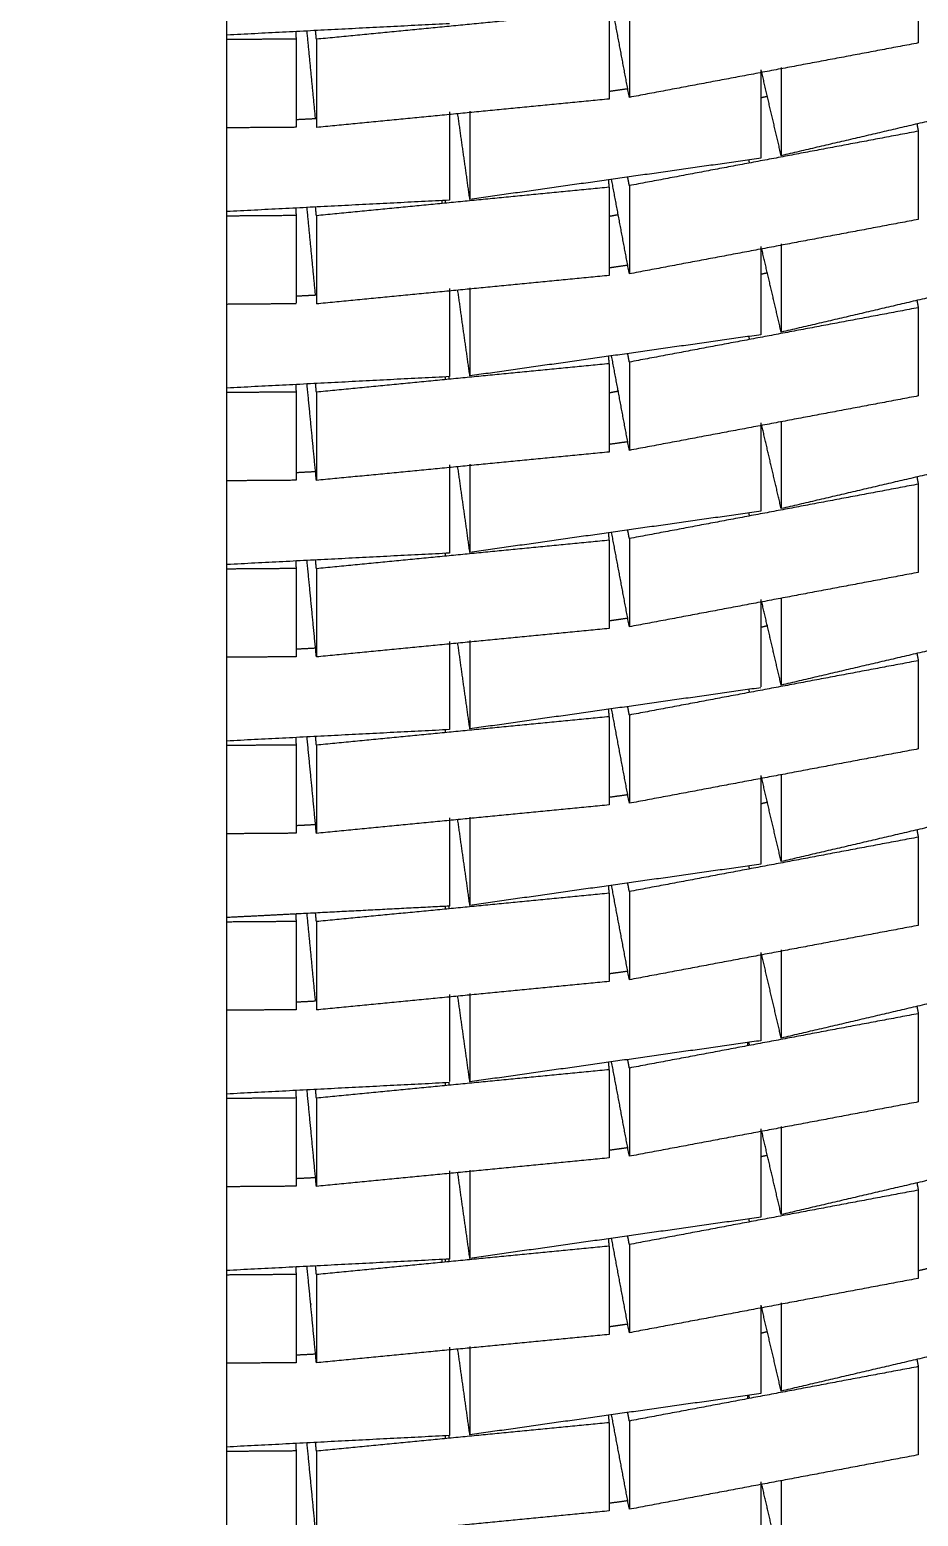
# Model space of a CAD drawing. Header units: millimetres. Extents: x 507.9 to 541, y 40.2 to 69.3.
# Drawn here: x 515.423 to 516.027, y 43.978 to 44.989 of the extents above; entities that cross this region are included whole.
import ezdxf

# ---------------------------------------------------------------- set-up
doc = ezdxf.new("R2010")
doc.units = ezdxf.units.MM
doc.layers.add('Make2D$Visible$Curves', color=7, linetype='Continuous', true_color=0x000000)

msp = doc.modelspace()

# ---------------------------------------------------------------- linework, layer by layer
at = {"layer": 'Make2D$Visible$Curves', "color": 18, "lineweight": -3, "true_color": 0x000000}
for points in [[(511.83963, 45.2777), (511.83963, 45.17096), (511.84491, 45.06436), (512.05826, 40.75314), (516.36947, 40.96649), (520.47261, 41.16954), (520.47261, 45.2777)], [(511.83963, 44.55807), (511.83963, 44.45133), (511.84491, 44.34472), (512.05826, 40.03351), (516.36947, 40.24686), (520.47261, 40.44991), (520.47261, 44.55807)]]:
    msp.add_rational_spline(points, [0.980423998556, 0.989861021963, 1, 0.707106781187, 1, 0.717245759224, 0.980423998556], degree=2, knots=[13.3259395, 13.3259395, 13.3259395, 13.5606516, 13.5606516, 20.3409773, 20.3409773, 26.8865911, 26.8865911, 26.8865911], dxfattribs=at)
for points in [[(515.55683, 45.11949), (515.55683, 43.80023), (515.55683, 42.48097)], [(516.02745, 45.04011), (516.02745, 45.01011), (516.02745, 44.98011)], [(515.81707, 45.002), (515.71754, 44.99233), (515.618, 44.98267)], [(515.81707, 45.002), (515.81707, 44.972), (515.81707, 44.942)], [(515.8309, 44.94313), (515.82485, 44.97526), (515.81881, 45.00738)], [(515.8309, 45.00313), (515.8309, 44.97313), (515.8309, 44.94313)], [(515.70855, 44.99324), (515.63284, 44.98935), (515.55713, 44.98546)], [(515.618, 44.98267), (515.61772, 44.98561), (515.61743, 44.98856)], [(515.60413, 44.98277), (515.58069, 44.98259), (515.55726, 44.98241)], [(515.60409, 44.98808), (515.60411, 44.98542), (515.60413, 44.98277)], [(515.60413, 44.98277), (515.60413, 44.95277), (515.60413, 44.92277)], [(515.61743, 44.92856), (515.61453, 44.95841), (515.61163, 44.98826)], [(515.618, 44.98267), (515.618, 44.95267), (515.618, 44.92267)], [(516.02745, 44.98011), (515.92917, 44.96162), (515.8309, 44.94313)], [(515.92045, 44.96174), (515.92045, 44.93174), (515.92045, 44.90174)], [(515.93421, 44.90348), (515.9274, 44.93264), (515.92058, 44.96181)], [(515.93421, 44.96348), (515.93421, 44.93348), (515.93421, 44.90348)], [(515.8302, 44.94898), (515.8238, 44.94808), (515.81741, 44.94717)], [(516.12897, 44.94899), (516.03159, 44.92623), (515.93421, 44.90348)], [(515.81707, 44.942), (515.71754, 44.93233), (515.618, 44.92267)], [(515.92066, 44.943), (515.92271, 44.94348), (515.92477, 44.94396)], [(515.61755, 44.92857), (515.61094, 44.92823), (515.60434, 44.92789)], [(515.70855, 44.93324), (515.70855, 44.90324), (515.70855, 44.87324)], [(515.72242, 44.87374), (515.7183, 44.90288), (515.71418, 44.93201)], [(515.72242, 44.93374), (515.72242, 44.90374), (515.72242, 44.87374)], [(515.60413, 44.92277), (515.58048, 44.92259), (515.55683, 44.92241)], [(516.02745, 44.92011), (515.92917, 44.90162), (515.8309, 44.88313)], [(516.02652, 44.92505), (516.02699, 44.92258), (516.02745, 44.92011)], [(516.02745, 44.92011), (516.02745, 44.89011), (516.02745, 44.86011)], [(515.92045, 44.90174), (515.82143, 44.88774), (515.72242, 44.87374)], [(515.91211, 44.9007), (515.91226, 44.89961), (515.91242, 44.89852)], [(515.8309, 44.82313), (515.82486, 44.85525), (515.81881, 44.88737)], [(515.8309, 44.88313), (515.83035, 44.88603), (515.82981, 44.88893)], [(515.81707, 44.882), (515.71754, 44.87233), (515.618, 44.86267)], [(515.81658, 44.88706), (515.81682, 44.88453), (515.81707, 44.882)], [(515.81707, 44.882), (515.81707, 44.852), (515.81707, 44.822)], [(515.8309, 44.88313), (515.8309, 44.85313), (515.8309, 44.82313)], [(515.70855, 44.87324), (515.6327, 44.86935), (515.55685, 44.86545)], [(515.60409, 44.86788), (515.60411, 44.86532), (515.60413, 44.86277)], [(515.61743, 44.80856), (515.61453, 44.83841), (515.61163, 44.86826)], [(515.618, 44.86267), (515.61772, 44.86562), (515.61743, 44.86857)], [(515.70342, 44.87298), (515.70342, 44.87197), (515.70342, 44.87096)], [(515.70547, 44.87312), (515.70552, 44.87215), (515.70557, 44.87117)], [(515.60413, 44.86277), (515.58059, 44.86259), (515.55706, 44.86241)], [(515.60413, 44.86277), (515.60413, 44.83295), (515.60413, 44.80312)], [(515.618, 44.86267), (515.618, 44.83267), (515.618, 44.80267)], [(515.81733, 44.86233), (515.82042, 44.86292), (515.82352, 44.8635)], [(516.02745, 44.86011), (515.92917, 44.84162), (515.8309, 44.82313)], [(515.92045, 44.84174), (515.92045, 44.81174), (515.92045, 44.78174)], [(515.93421, 44.78348), (515.9276, 44.81178), (515.92099, 44.84008)], [(515.93421, 44.84348), (515.93421, 44.81348), (515.93421, 44.78348)], [(515.82981, 44.82893), (515.82354, 44.82804), (515.81727, 44.82715)], [(516.12897, 44.82899), (516.03159, 44.80623), (515.93421, 44.78348)], [(515.81707, 44.822), (515.71754, 44.81233), (515.618, 44.80267)], [(515.9209, 44.82306), (515.92283, 44.82351), (515.92476, 44.82396)], [(515.61723, 44.80855), (515.61068, 44.80821), (515.60413, 44.80788)], [(515.70855, 44.81324), (515.70855, 44.78324), (515.70855, 44.75324)], [(515.72242, 44.75374), (515.7183, 44.78288), (515.71418, 44.81201)], [(515.72242, 44.81374), (515.72242, 44.78374), (515.72242, 44.75374)], [(515.60413, 44.80277), (515.58066, 44.80259), (515.55719, 44.80241)], [(516.02745, 44.80011), (515.92917, 44.78162), (515.8309, 44.76313)], [(516.02652, 44.80505), (516.02699, 44.80258), (516.02745, 44.80011)], [(516.02745, 44.80011), (516.02745, 44.77011), (516.02745, 44.74011)], [(515.92045, 44.78174), (515.82143, 44.76774), (515.72242, 44.75374)], [(515.91213, 44.78057), (515.91228, 44.77952), (515.91243, 44.77847)], [(515.81658, 44.76706), (515.81682, 44.76453), (515.81707, 44.762)], [(515.8309, 44.70313), (515.82486, 44.73525), (515.81881, 44.76737)], [(515.8309, 44.76313), (515.83035, 44.76603), (515.82981, 44.76893)], [(515.81707, 44.762), (515.71754, 44.75233), (515.618, 44.74267)], [(515.81707, 44.762), (515.81707, 44.732), (515.81707, 44.702)], [(515.8309, 44.76313), (515.8309, 44.73313), (515.8309, 44.70313)], [(515.70855, 44.75324), (515.63283, 44.74935), (515.55711, 44.74546)], [(515.60409, 44.74788), (515.60411, 44.74532), (515.60413, 44.74277)], [(515.618, 44.68267), (515.61482, 44.71547), (515.61163, 44.74826)], [(515.618, 44.74267), (515.61772, 44.74562), (515.61743, 44.74857)], [(515.70547, 44.75308), (515.70552, 44.75226), (515.70556, 44.75144)], [(515.70842, 44.75145), (515.70842, 44.75236), (515.70842, 44.75328)], [(515.60413, 44.74277), (515.58073, 44.74259), (515.55733, 44.74241)], [(515.60413, 44.74277), (515.60413, 44.71277), (515.60413, 44.68277)], [(515.618, 44.74267), (515.618, 44.71267), (515.618, 44.68267)], [(515.81753, 44.74237), (515.82063, 44.74296), (515.82373, 44.74354)], [(516.02745, 44.74011), (515.92917, 44.72162), (515.8309, 44.70313)], [(515.92045, 44.72174), (515.92045, 44.69174), (515.92045, 44.66174)], [(515.93421, 44.66348), (515.92763, 44.69165), (515.92105, 44.71982)], [(515.93421, 44.72257), (515.93421, 44.69302), (515.93421, 44.66348)], [(515.82953, 44.70889), (515.82353, 44.70804), (515.81752, 44.70719)], [(516.12897, 44.70899), (516.03159, 44.68623), (515.93421, 44.66348)], [(515.81707, 44.702), (515.71754, 44.69233), (515.618, 44.68267)], [(515.61753, 44.68857), (515.61092, 44.68823), (515.60431, 44.68789)], [(515.70855, 44.69324), (515.70855, 44.66324), (515.70855, 44.63324)], [(515.72242, 44.63374), (515.7183, 44.66288), (515.71418, 44.69201)], [(515.72242, 44.69374), (515.72242, 44.66374), (515.72242, 44.63374)], [(515.60413, 44.68277), (515.58052, 44.68259), (515.5569, 44.68241)], [(516.02745, 44.68011), (515.92917, 44.66162), (515.8309, 44.64313)], [(516.02652, 44.68505), (516.02699, 44.68258), (516.02745, 44.68011)], [(516.02745, 44.68011), (516.02745, 44.65011), (516.02745, 44.62011)], [(515.92045, 44.66174), (515.82143, 44.64774), (515.72242, 44.63374)], [(515.91213, 44.66057), (515.91228, 44.65952), (515.91243, 44.65847)], [(515.81658, 44.64706), (515.81682, 44.64453), (515.81707, 44.642)], [(515.8309, 44.58313), (515.82486, 44.61525), (515.81881, 44.64737)], [(515.8309, 44.64313), (515.83035, 44.64603), (515.82981, 44.64893)], [(515.81707, 44.642), (515.71754, 44.63233), (515.618, 44.62267)], [(515.81707, 44.642), (515.81707, 44.612), (515.81707, 44.582)], [(515.8309, 44.64313), (515.8309, 44.61313), (515.8309, 44.58313)], [(515.70855, 44.63324), (515.63291, 44.62936), (515.55728, 44.62547)], [(515.60409, 44.62788), (515.60411, 44.62532), (515.60413, 44.62277)], [(515.618, 44.56267), (515.61482, 44.59547), (515.61163, 44.62826)], [(515.618, 44.62267), (515.61772, 44.62561), (515.61743, 44.62856)], [(515.70547, 44.63308), (515.70552, 44.63213), (515.70557, 44.63117)], [(515.60413, 44.62277), (515.58058, 44.62259), (515.55704, 44.62241)], [(515.60413, 44.62277), (515.60413, 44.59277), (515.60413, 44.56277)], [(515.618, 44.62267), (515.618, 44.59267), (515.618, 44.56267)], [(516.02745, 44.62011), (515.92917, 44.60162), (515.8309, 44.58313)], [(515.92045, 44.60174), (515.92045, 44.57201), (515.92045, 44.54229)], [(515.93421, 44.54348), (515.9276, 44.57178), (515.92099, 44.60008)], [(515.93421, 44.60257), (515.93421, 44.57302), (515.93421, 44.54348)], [(515.8299, 44.58894), (515.82358, 44.58805), (515.81725, 44.58715)], [(516.12897, 44.58899), (516.03159, 44.56623), (515.93421, 44.54348)], [(515.81707, 44.582), (515.71754, 44.57233), (515.618, 44.56267)], [(515.92046, 44.58296), (515.92282, 44.58351), (515.92517, 44.58406)], [(515.61779, 44.56858), (515.61118, 44.56824), (515.60458, 44.5679)], [(515.70855, 44.57324), (515.70855, 44.54324), (515.70855, 44.51324)], [(515.72242, 44.51374), (515.7183, 44.54288), (515.71418, 44.57201)], [(515.72242, 44.57374), (515.72242, 44.54374), (515.72242, 44.51374)], [(516.02652, 44.56505), (516.02699, 44.56258), (516.02745, 44.56011)], [(515.60413, 44.56277), (515.58065, 44.56259), (515.55717, 44.56241)], [(516.02745, 44.56011), (515.92917, 44.54162), (515.8309, 44.52313)], [(516.02745, 44.56011), (516.02745, 44.53011), (516.02745, 44.50011)], [(515.92045, 44.54174), (515.82143, 44.52774), (515.72242, 44.51374)], [(515.91213, 44.54057), (515.91228, 44.53952), (515.91243, 44.53847)], [(515.81658, 44.52706), (515.81682, 44.52453), (515.81707, 44.522)], [(515.8309, 44.46313), (515.82486, 44.49525), (515.81881, 44.52737)], [(515.8309, 44.52313), (515.83035, 44.52603), (515.82981, 44.52893)], [(515.81707, 44.522), (515.71754, 44.51233), (515.618, 44.50267)], [(515.81707, 44.522), (515.81707, 44.492), (515.81707, 44.462)], [(515.8309, 44.52313), (515.8309, 44.49313), (515.8309, 44.46313)], [(515.70855, 44.51324), (515.63277, 44.50935), (515.557, 44.50546)], [(515.60409, 44.50788), (515.60411, 44.50532), (515.60413, 44.50277)], [(515.618, 44.44267), (515.61481, 44.4756), (515.61161, 44.50853)], [(515.618, 44.50267), (515.61772, 44.50561), (515.61743, 44.50856)], [(515.70547, 44.51308), (515.70552, 44.51224), (515.70556, 44.51139)], [(515.60413, 44.50277), (515.58067, 44.50259), (515.55721, 44.50241)], [(515.60413, 44.50277), (515.60413, 44.47277), (515.60413, 44.44277)], [(515.618, 44.50267), (515.618, 44.47267), (515.618, 44.44267)], [(516.02745, 44.50011), (515.92917, 44.48162), (515.8309, 44.46313)], [(515.92039, 44.48214), (515.92042, 44.48194), (515.92045, 44.48174)], [(515.92045, 44.48174), (515.92045, 44.45174), (515.92045, 44.42174)], [(515.93421, 44.42348), (515.9274, 44.45264), (515.92058, 44.48181)], [(515.93421, 44.48257), (515.93421, 44.45302), (515.93421, 44.42348)], [(515.82981, 44.46893), (515.82363, 44.46805), (515.81745, 44.46718)], [(515.92045, 44.46295), (515.92273, 44.46349), (515.92501, 44.46402)], [(516.12897, 44.46899), (516.03159, 44.44623), (515.93421, 44.42348)], [(515.81707, 44.462), (515.71754, 44.45233), (515.618, 44.44267)], [(515.70855, 44.45324), (515.70855, 44.42324), (515.70855, 44.39324)], [(515.72242, 44.45374), (515.72242, 44.42374), (515.72242, 44.39374)], [(515.60413, 44.44277), (515.58074, 44.44259), (515.55735, 44.44241)], [(515.61751, 44.44857), (515.61082, 44.44822), (515.60413, 44.44788)], [(515.72242, 44.39374), (515.7183, 44.42288), (515.71418, 44.45201)], [(516.02652, 44.44505), (516.02699, 44.44258), (516.02745, 44.44011)], [(516.02745, 44.44011), (515.92917, 44.42162), (515.8309, 44.40313)], [(516.02745, 44.44011), (516.02745, 44.41011), (516.02745, 44.38011)], [(515.92045, 44.42174), (515.82143, 44.40774), (515.72242, 44.39374)], [(515.91213, 44.42057), (515.91228, 44.41952), (515.91243, 44.41847)], [(515.81658, 44.40706), (515.81682, 44.40453), (515.81707, 44.402)], [(515.8309, 44.34313), (515.82486, 44.37525), (515.81881, 44.40737)], [(515.8309, 44.40313), (515.83035, 44.40603), (515.82981, 44.40893)], [(515.8309, 44.40313), (515.8309, 44.37313), (515.8309, 44.34313)], [(515.70855, 44.39324), (515.65641, 44.39056), (515.60428, 44.38789)], [(515.81707, 44.402), (515.71754, 44.39233), (515.618, 44.38267)], [(515.70547, 44.39308), (515.70552, 44.39213), (515.70557, 44.39117)], [(515.70842, 44.39145), (515.70842, 44.39213), (515.70842, 44.39282)], [(515.81707, 44.402), (515.81707, 44.372), (515.81707, 44.342)], [(515.60413, 44.38277), (515.58048, 44.38259), (515.55683, 44.38241)], [(515.6037, 44.38786), (515.58048, 44.38666), (515.55726, 44.38547)], [(515.60409, 44.38788), (515.60411, 44.38532), (515.60413, 44.38277)], [(515.60413, 44.38277), (515.60413, 44.35277), (515.60413, 44.32277)], [(515.61739, 44.32896), (515.61451, 44.35861), (515.61163, 44.38826)], [(515.618, 44.38267), (515.61771, 44.38572), (515.61741, 44.38877)], [(515.618, 44.38267), (515.618, 44.35267), (515.618, 44.32267)], [(516.02745, 44.38011), (515.92917, 44.36162), (515.8309, 44.34313)], [(515.93421, 44.36348), (515.93421, 44.33348), (515.93421, 44.30348)], [(515.92045, 44.36174), (515.92045, 44.33174), (515.92045, 44.30174)], [(515.93421, 44.30348), (515.92744, 44.33248), (515.92066, 44.36148)], [(515.81707, 44.342), (515.71754, 44.33233), (515.618, 44.32267)], [(515.82988, 44.34894), (515.82355, 44.34804), (515.81723, 44.34715)], [(516.12897, 44.34899), (516.03159, 44.32623), (515.93421, 44.30348)], [(515.70855, 44.33324), (515.70855, 44.30357), (515.70855, 44.2739)], [(515.72242, 44.27374), (515.7183, 44.30288), (515.71418, 44.33201)], [(515.72242, 44.33374), (515.72242, 44.30374), (515.72242, 44.27374)], [(515.60413, 44.32277), (515.58059, 44.32259), (515.55705, 44.32241)], [(515.61743, 44.32856), (515.6109, 44.32823), (515.60438, 44.32789)], [(516.02652, 44.32505), (516.02699, 44.32258), (516.02745, 44.32011)], [(516.02745, 44.32011), (515.92917, 44.30162), (515.8309, 44.28313)], [(516.02745, 44.32011), (516.02745, 44.29011), (516.02745, 44.26011)], [(515.92045, 44.30174), (515.82143, 44.28774), (515.72242, 44.27374)], [(515.91146, 44.29829), (515.91146, 44.29938), (515.91146, 44.30047)], [(515.91213, 44.30057), (515.91228, 44.29952), (515.91243, 44.29847)], [(515.81707, 44.282), (515.71754, 44.27233), (515.618, 44.26267)], [(515.81657, 44.28708), (515.81682, 44.28454), (515.81707, 44.282)], [(515.81707, 44.282), (515.81707, 44.252), (515.81707, 44.222)], [(515.8309, 44.22313), (515.82488, 44.25514), (515.81886, 44.28714)], [(515.8309, 44.28313), (515.83035, 44.28603), (515.82981, 44.28893)], [(515.8309, 44.28313), (515.8309, 44.25313), (515.8309, 44.22313)], [(515.70855, 44.27324), (515.63276, 44.26935), (515.55697, 44.26546)], [(515.70545, 44.27352), (515.70551, 44.27243), (515.70556, 44.27134)], [(515.70842, 44.27145), (515.70842, 44.27217), (515.70842, 44.27289)], [(515.60413, 44.26277), (515.58048, 44.26259), (515.55683, 44.26241)], [(515.60409, 44.26793), (515.60411, 44.26535), (515.60413, 44.26277)], [(515.60413, 44.26277), (515.60413, 44.23277), (515.60413, 44.20277)], [(515.618, 44.20267), (515.61483, 44.23535), (515.61166, 44.26803)], [(515.618, 44.26267), (515.61772, 44.26561), (515.61743, 44.26856)], [(515.618, 44.26267), (515.618, 44.23267), (515.618, 44.20267)], [(516.02745, 44.26011), (515.92917, 44.24162), (515.8309, 44.22313)], [(515.92045, 44.24174), (515.92045, 44.24086), (515.92045, 44.23998)], [(515.93421, 44.24348), (515.93421, 44.21348), (515.93421, 44.18348)], [(515.92045, 44.23977), (515.92045, 44.21076), (515.92045, 44.18174)], [(515.93421, 44.18348), (515.9276, 44.21178), (515.92099, 44.24008)], [(515.81707, 44.222), (515.71754, 44.21233), (515.618, 44.20267)], [(515.83013, 44.22897), (515.82364, 44.22806), (515.81715, 44.22714)], [(515.92088, 44.22305), (515.92289, 44.22352), (515.92489, 44.22399)], [(516.12897, 44.22899), (516.03159, 44.20623), (515.93421, 44.18348)], [(515.70855, 44.21324), (515.70855, 44.18324), (515.70855, 44.15324)], [(515.72242, 44.15374), (515.7183, 44.18288), (515.71418, 44.21201)], [(515.72242, 44.21374), (515.72242, 44.18374), (515.72242, 44.15374)], [(515.60413, 44.20277), (515.58049, 44.20259), (515.55685, 44.20241)], [(515.61748, 44.20856), (515.61093, 44.20823), (515.60437, 44.20789)], [(516.02745, 44.20011), (515.92917, 44.18162), (515.8309, 44.16313)], [(516.02652, 44.20505), (516.02699, 44.20258), (516.02745, 44.20011)], [(516.02745, 44.20011), (516.02745, 44.17011), (516.02745, 44.14011)], [(515.71648, 44.1939), (515.71675, 44.19394), (515.71702, 44.19398)], [(515.92045, 44.18174), (515.82143, 44.16774), (515.72242, 44.15374)], [(515.91213, 44.18057), (515.91228, 44.17952), (515.91243, 44.17847)], [(515.81707, 44.162), (515.71754, 44.15233), (515.618, 44.14267)], [(515.81658, 44.16706), (515.81682, 44.16453), (515.81707, 44.162)], [(515.81707, 44.162), (515.81707, 44.132), (515.81707, 44.102)], [(515.8309, 44.10313), (515.82486, 44.13525), (515.81881, 44.16737)], [(515.8309, 44.16313), (515.83035, 44.16603), (515.82981, 44.16893)], [(515.8309, 44.16313), (515.8309, 44.13313), (515.8309, 44.10313)], [(515.70855, 44.15324), (515.63269, 44.14935), (515.55683, 44.14545)], [(515.70342, 44.15298), (515.70342, 44.15197), (515.70342, 44.15096)], [(515.70547, 44.15308), (515.70552, 44.15213), (515.70557, 44.15117)], [(515.70842, 44.15145), (515.70842, 44.15205), (515.70842, 44.15266)], [(515.60413, 44.14277), (515.58051, 44.14259), (515.5569, 44.14241)], [(515.60409, 44.14788), (515.60411, 44.14532), (515.60413, 44.14277)], [(515.60413, 44.14277), (515.60413, 44.11277), (515.60413, 44.08277)], [(515.618, 44.08267), (515.61482, 44.1155), (515.61163, 44.14834)], [(515.618, 44.14267), (515.61772, 44.14561), (515.61743, 44.14856)], [(515.618, 44.14267), (515.618, 44.11267), (515.618, 44.08267)], [(516.02745, 44.14011), (515.92917, 44.12162), (515.8309, 44.10313)], [(516.03998, 44.14819), (516.03371, 44.14673), (516.02745, 44.14527)], [(515.61369, 44.12272), (515.61416, 44.12276), (515.61462, 44.12281)], [(515.92045, 44.12174), (515.92045, 44.09174), (515.92045, 44.06174)], [(515.93421, 44.06348), (515.9274, 44.09264), (515.92058, 44.12181)], [(515.93421, 44.12348), (515.93421, 44.09348), (515.93421, 44.06348)], [(515.81707, 44.102), (515.71754, 44.09233), (515.618, 44.08267)], [(515.82986, 44.10893), (515.82353, 44.10804), (515.81721, 44.10715)], [(515.92068, 44.10301), (515.92276, 44.10349), (515.92484, 44.10398)], [(516.12897, 44.10899), (516.03159, 44.08623), (515.93421, 44.06348)], [(515.70855, 44.09324), (515.70855, 44.06324), (515.70855, 44.03324)], [(515.72242, 44.03374), (515.7183, 44.06288), (515.71418, 44.09201)], [(515.72242, 44.09374), (515.72242, 44.06374), (515.72242, 44.03374)], [(515.60413, 44.08277), (515.58058, 44.08259), (515.55703, 44.08241)], [(515.61774, 44.08858), (515.61094, 44.08823), (515.60413, 44.08788)], [(516.02745, 44.08011), (515.92917, 44.06162), (515.8309, 44.04313)], [(516.02652, 44.08505), (516.02699, 44.08258), (516.02745, 44.08011)], [(516.02745, 44.08011), (516.02745, 44.05011), (516.02745, 44.02011)], [(515.92045, 44.06174), (515.82143, 44.04774), (515.72242, 44.03374)], [(515.91146, 44.05829), (515.91146, 44.05938), (515.91146, 44.06047)], [(515.91213, 44.06057), (515.91228, 44.05952), (515.91243, 44.05847)], [(515.8309, 44.04313), (515.83035, 44.04603), (515.82981, 44.04893)], [(515.81707, 44.042), (515.71754, 44.03233), (515.618, 44.02267)], [(515.81658, 44.04706), (515.81682, 44.04453), (515.81707, 44.042)], [(515.81707, 44.042), (515.81707, 44.012), (515.81707, 43.982)], [(515.8309, 43.98313), (515.82486, 44.01525), (515.81881, 44.04737)], [(515.8309, 44.04313), (515.8309, 44.01313), (515.8309, 43.98313)], [(515.70855, 44.03324), (515.63275, 44.02935), (515.55695, 44.02545)], [(515.618, 43.96267), (515.61481, 43.99554), (515.61162, 44.02842)], [(515.618, 44.02267), (515.61772, 44.02561), (515.61743, 44.02856)], [(515.70547, 44.03308), (515.70552, 44.03218), (515.70557, 44.03128)], [(515.70842, 44.03145), (515.70842, 44.03232), (515.70842, 44.0332)], [(515.60413, 44.02277), (515.58048, 44.02259), (515.55683, 44.02241)], [(515.60409, 44.02788), (515.60411, 44.02532), (515.60413, 44.02277)], [(515.60413, 44.02277), (515.60413, 43.99277), (515.60413, 43.96277)], [(515.618, 44.02267), (515.618, 43.99267), (515.618, 43.96267)], [(516.02745, 44.02011), (515.92917, 44.00162), (515.8309, 43.98313)], [(515.92045, 44.00174), (515.92045, 44.00086), (515.92045, 43.99998)], [(515.92045, 43.99963), (515.92045, 43.97069), (515.92045, 43.94174)], [(515.93421, 43.94348), (515.92763, 43.97165), (515.92105, 43.99982)], [(515.93421, 44.00215), (515.93421, 43.97281), (515.93421, 43.94348)], [(515.83005, 43.98896), (515.82376, 43.98807), (515.81746, 43.98718)], [(516.12897, 43.98899), (516.03159, 43.96623), (515.93421, 43.94348)], [(515.81707, 43.982), (515.71754, 43.97233), (515.618, 43.96267)]]:
    msp.add_open_spline(points, degree=2, dxfattribs=at)

doc.saveas('drawing.dxf')
